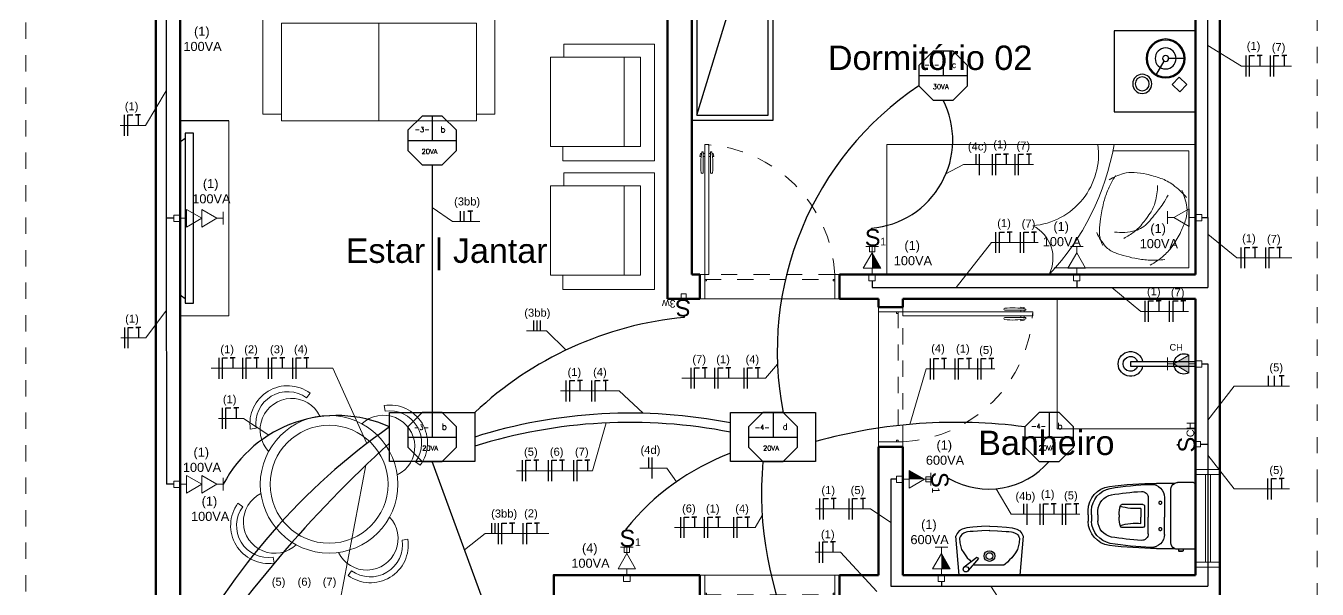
# Model space of a CAD drawing. Header units: inches. Extents: x 179598 to 179981, y 9195975 to 9196075.
# Drawn here: x 179646.83 to 179654.78, y 9196034.33 to 9196037.8 of the extents above; entities that cross this region are included whole.
import ezdxf

# ---------------------------------------------------------------- set-up
doc = ezdxf.new("R2010")
doc.units = ezdxf.units.IN
doc.header["$LTSCALE"] = 0.05
doc.header["$MEASUREMENT"] = 0
for name, pattern in [('CONTINU', [0]), ('DASH2', [0.75, 0.5, -0.25]), ('DASHED2', [0.375, 0.25, -0.125]), ('HIDDEN', [0.375, 0.25, -0.125]), ('HIDDEN2', [0.1875, 0.125, -0.0625])]:
    doc.linetypes.add(name, pattern=pattern)
for name, color, linetype, lineweight in [('Comunicação', 170, 'Continuous', 30), ('Eletrodutos', 220, 'Continuous', 25), ('ESQUADRIA', 7, 'Continuous', 5), ('FNT', 30, 'Continuous', 25), ('HACHURA', 7, 'Continuous', 0), ('HASTES', 250, 'Continuous', 25), ('NOTAS', 180, 'Continuous', 25), ('PAREDE', 7, 'Continuous', 50), ('PISO', 7, 'Continuous', 5), ('PROJEÇÃO', 7, 'DASHED2', 0)]:
    doc.layers.add(name, color=color, linetype=linetype, lineweight=lineweight)
for name, color, linetype in [('Electric', 10, 'Continuous'), ('ILUMINAÇÃO', 3, 'Continuous'), ('LAYOUT', 7, 'CONTINU'), ('LAYOUT_A. MOLHADAS', 7, 'Continuous'), ('PTO', 1, 'Continuous'), ('TEP', 40, 'DASH2'), ('TEXTO', 250, 'Continuous')]:
    doc.layers.add(name, color=color, linetype=linetype)
doc.styles.add('Cota', font='arial.ttf')
doc.styles.add('R_60_1-100', font='swissl.ttf', dxfattribs={"height": 0.15})
doc.styles.get("Standard").update_dxf_attribs({"font": ''})
doc.styles.get('Standard').set_extended_font_data('txt.shx')

# ---------------------------------------------------------------- blocks, each defined once
blk = doc.blocks.new('PORTA80_PB')
at = {"layer": 'ESQUADRIA'}
for p, q in [((0.0036, 0.8955), (0.0002, 0.8755)), ((0.0075, 0.8755), (0.0002, 0.8755)), ((0.0105, 0.8955), (0.0036, 0.8955)), ((0.02, 0.9055), (0.0125, 0.9055)), ((0.02, 0.9055), (0.02, 0.7763)), ((0.03, 0.8955), (0.02, 0.8955)), ((0.03, 0.8755), (0.02, 0.8755)), ((0.055, 0.8955), (0.065, 0.8955)), ((0.055, 0.8755), (0.065, 0.8755)), ((0.065, 0.9055), (0.065, 0.7763)), ((0.065, 0.9055), (0.0725, 0.9055)), ((0.0745, 0.8955), (0.0814, 0.8955)), ((0.0775, 0.8755), (0.0848, 0.8755)), ((0.0814, 0.8955), (0.0848, 0.8755)), ((0.83, 0), (0.03, 0))]:
    blk.add_line(p, q, dxfattribs=at)
for points in [[(0.03, 0.15), (0.055, 0.15), (0.055, 0.95), (0.03, 0.95)], [(0, 0), (0.03, 0), (0.03, 0.15), (0, 0.15)], [(0.04, 0.11), (0.03, 0.11), (0.03, 0.12), (0.04, 0.12)], [(0.82, 0.12), (0.83, 0.12), (0.83, 0.11), (0.82, 0.11)], [(0.83, 0), (0.86, 0), (0.86, 0.15), (0.83, 0.15)]]:
    blk.add_lwpolyline(points, close=True, dxfattribs=at)
at = {"layer": 'ESQUADRIA', "linetype": 'HIDDEN2'}
blk.add_lwpolyline([(0.03, 0.12), (0.83, 0.12), (0.83, 0.15), (0.03, 0.15)], close=True, dxfattribs=at)
at = {"layer": 'ESQUADRIA'}
for centre, radius, start, end in [((0.4334, 0.8257), 0.4284, 169.26017, 186.65508), ((-0.3484, 0.8257), 0.4284, 353.34492, 10.73983), ((0.0139, 0.7771), 0.00614, 187.18725, 352.0859), ((0.0711, 0.7771), 0.00614, 187.9141, 352.81275)]:
    blk.add_arc(centre, radius, start, end, dxfattribs=at)
at = {"layer": 'ESQUADRIA', "linetype": 'HIDDEN', "ltscale": 0.4}
blk.add_arc((-0.0154, 0.1046), 0.8466, 3.07158, 86.92842, dxfattribs=at)
blk = doc.blocks.new('A$C73877B83')
at = {"layer": 'LAYOUT'}
for p, q in [((0.2747, 0.243), (0.1867, 0.1922)), ((0.1708, 0.063), (0.1708, 0.1646))]:
    blk.add_line(p, q, dxfattribs=at)
for points in [[(0.5, 0), (0, 0), (0, 0.5), (0.5, 0.5)], [(0.2859, 0.1004), (0.3301, 0.0532), (0.3754, 0.0957), (0.3312, 0.1428)]]:
    blk.add_lwpolyline(points, close=True, dxfattribs=at)
for centre, radius in [((0.3271, 0.3269), 0.059), ((0.3271, 0.3269), 0.043), ((0.1708, 0.183), 0.12), ((0.1708, 0.183), 0.1136), ((0.1708, 0.183), 0.0646), ((0.1708, 0.183), 0.0184)]:
    blk.add_circle(centre, radius, dxfattribs=at)
blk = doc.blocks.new('A$C161E2D06')
at = {"layer": 'LAYOUT'}
blk.add_line((0.03, 1.47), (0.47, 0.03), dxfattribs=at)
for points in [[(0, 1.5), (0.5, 1.5), (0.5, 0), (0, 0)], [(0.03, 1.47), (0.47, 1.47), (0.47, 0.03), (0.03, 0.03)]]:
    blk.add_lwpolyline(points, close=True, dxfattribs=at)
blk = doc.blocks.new('JANELA 0.50')
at = {"layer": 'ESQUADRIA'}
for points in [[(0, 0), (0.03, 0), (0.03, 0.15), (0, 0.15)], [(0.57, 0), (0.03, 0), (0.03, 0.15), (0.57, 0.15)], [(0.03, 0.0576), (0.57, 0.0576), (0.57, 0.0876), (0.03, 0.0876)], [(0.57, 0), (0.6, 0), (0.6, 0.15), (0.57, 0.15)]]:
    blk.add_lwpolyline(points, close=True, dxfattribs=at)
blk = doc.blocks.new('01lavl91')
at = {"layer": 'LAYOUT_A. MOLHADAS', "linetype": 'Continuous'}
for p, q in [((-0.085, -0.0692), (0.0857, -0.0692)), ((0.1253, -0.036), (0.0639, -0.1075)), ((0.0753, -0.1139), (0.1503, -0.0575)), ((0.0639, -0.1075), (0.0753, -0.1139))]:
    blk.add_line(p, q, dxfattribs=at)
for points in [[(-0.1997, -0.2393), (-0.1797, -0.0093), (0.1803, -0.0093), (0.2003, -0.2393)], [(-0.1772, -0.2283), (-0.1758, -0.2005), (-0.1652, -0.1606), (-0.1526, -0.1406), (-0.1317, -0.1123), (-0.1188, -0.0991), (-0.106, -0.0859), (-0.0931, -0.074), (-0.085, -0.0692)], [(0.0938, -0.074), (0.0857, -0.0692)], [(0.1779, -0.2283), (0.1765, -0.2005), (0.1659, -0.1606), (0.1533, -0.1406), (0.1323, -0.1123), (0.1195, -0.0991), (0.1091, -0.0885)], [(0.0023, -0.2743), (-0.0461, -0.2719), (-0.0975, -0.2686), (-0.1144, -0.2671), (-0.1294, -0.2653), (-0.1385, -0.2633), (-0.151, -0.2586), (-0.1586, -0.2547), (-0.1629, -0.2516), (-0.1647, -0.2496), (-0.1703, -0.2424), (-0.1737, -0.2368), (-0.1772, -0.2283)], [(-0.0016, -0.2743), (0.0468, -0.2719), (0.0982, -0.2686), (0.1151, -0.2671), (0.1301, -0.2653), (0.1391, -0.2633), (0.1517, -0.2586), (0.1593, -0.2547), (0.1635, -0.2516), (0.1653, -0.2496), (0.1709, -0.2424), (0.1744, -0.2368), (0.1779, -0.2283)], [(0.0003, -0.2993), (-0.0477, -0.2981), (-0.0993, -0.2935), (-0.1345, -0.2899), (-0.1613, -0.2816), (-0.1795, -0.2708), (-0.1915, -0.256), (-0.1997, -0.2393)], [(0.0003, -0.2993), (0.0483, -0.2981), (0.0999, -0.2935), (0.1351, -0.2899), (0.1619, -0.2816), (0.1801, -0.2708), (0.1921, -0.256), (0.2003, -0.2393)]]:
    blk.add_lwpolyline(points, dxfattribs=at)
for centre, radius in [((0.1404, -0.0444), 0.0164), ((0.001, -0.1223), 0.0316), ((0.001, -0.1223), 0.02)]:
    blk.add_circle(centre, radius, dxfattribs=at)
blk = doc.blocks.new('chuve')
at = {"layer": 'LAYOUT_A. MOLHADAS', "ltscale": 0.05}
for p, q in [((-0.0004, 0.0262), (0.3992, 0.0262)), ((0.3992, 0), (0, 0)), ((0.3992, 0.0262), (0.3992, 0))]:
    blk.add_line(p, q, dxfattribs=at)
for radius, start, end in [(0.076, 189.93583, 170.06417), (0.0459, 196.60149, 163.39851)]:
    blk.add_arc((0.3992, 0.0131), radius, start, end, dxfattribs=at)
blk = doc.blocks.new('VASOSAN2')
at = {"layer": 'LAYOUT_A. MOLHADAS'}
for p, q in [((-0.2131, 0), (0.1729, 0)), ((-0.0126, 0), (0.0126, 0)), ((-0.2345, -0.1037), (-0.2345, -0.0754)), ((-0.2251, -0.0754), (-0.2345, -0.0754)), ((-0.2251, -0.012), (-0.2251, -0.0754)), ((-0.2251, -0.0754), (-0.2251, -0.1037)), ((0.1849, -0.012), (0.1849, -0.11)), ((-0.2395, -0.0804), (-0.2395, -0.0987)), ((-0.2251, -0.1037), (-0.2345, -0.1037)), ((-0.2251, -0.1037), (-0.2251, -0.11)), ((-0.2201, -0.2392), (-0.2201, -0.1294)), ((-0.1851, -0.15), (0.1449, -0.15)), ((0.1799, -0.1294), (0.1799, -0.2392)), ((-0.1336, -0.19), (-0.0276, -0.19)), ((-0.0126, -0.19), (-0.0276, -0.19)), ((0.0935, -0.19), (-0.0126, -0.19)), ((-0.1307, -0.29), (-0.0276, -0.29)), ((0.0435, -0.3132), (-0.0836, -0.3132)), ((-0.0126, -0.29), (-0.0276, -0.29)), ((0.0906, -0.29), (-0.0126, -0.29)), ((-0.0909, -0.3228), (-0.0909, -0.4517)), ((-0.0666, -0.3348), (-0.0276, -0.3348)), ((-0.0126, -0.3348), (-0.0276, -0.3348)), ((0.0265, -0.3348), (-0.0126, -0.3348)), ((0.0508, -0.3228), (0.0508, -0.4517)), ((-0.0126, -0.4687), (-0.0276, -0.4687)), ((-0.0276, -0.6), (-0.0527, -0.6)), ((-0.0126, -0.6), (-0.0276, -0.6)), ((-0.0126, -0.6), (0.0126, -0.6)), ((-0.0276, -0.64), (-0.0527, -0.64)), ((-0.0276, -0.66), (-0.0527, -0.66)), ((-0.0126, -0.64), (-0.0276, -0.64)), ((-0.0126, -0.66), (-0.0276, -0.66)), ((-0.0126, -0.64), (0.0126, -0.64)), ((-0.0126, -0.66), (0.0126, -0.66))]:
    blk.add_line(p, q, dxfattribs=at)
for centre, radius, start, end in [((-0.2345, -0.0804), 0.005, 90, 180), ((-0.2131, -0.012), 0.012, 90, 180), ((0.1729, -0.012), 0.012, 0, 90), ((-0.2345, -0.0987), 0.005, 180, 270), ((-0.1851, -0.11), 0.04, 180, 208.95502), ((-0.1851, -0.11), 0.04, 208.95502, 270), ((0.1449, -0.11), 0.04, 270, 331.04498), ((0.1449, -0.11), 0.04, 331.04498, 0), ((-0.1336, -0.27), 0.08, 90, 181.85575), ((-0.1054, -0.2156), 0.00607, 151.52249, 180), ((-0.1054, -0.2156), 0.00607, 180, 208.47751), ((-0.1034, -0.2168), 0.00838, 127.36539, 151.52249), ((-0.1034, -0.2145), 0.00838, 208.47751, 232.63461), ((-0.102, -0.2185), 0.0106, 107.55185, 127.36539), ((-0.102, -0.2128), 0.0106, 232.63461, 252.44815), ((-0.1012, -0.2212), 0.0134, 90, 107.55185), ((-0.1012, -0.2101), 0.0134, 252.44815, 270), ((-0.1012, -0.2212), 0.0134, 72.44815, 90), ((-0.1012, -0.2101), 0.0134, 270, 287.55185), ((-0.1003, -0.2185), 0.0106, 52.63461, 72.44815), ((-0.1003, -0.2128), 0.0106, 287.55185, 307.36539), ((-0.099, -0.2168), 0.00838, 28.47751, 52.63461), ((-0.099, -0.2145), 0.00838, 307.36539, 331.52249), ((-0.0969, -0.2156), 0.00607, 360, 28.47751), ((-0.0969, -0.2156), 0.00607, 331.52249, 0), ((0.0568, -0.2156), 0.00607, 151.52249, 180), ((0.0568, -0.2156), 0.00607, 180, 208.47751), ((0.0589, -0.2168), 0.00838, 127.36539, 151.52249), ((0.0589, -0.2145), 0.00838, 208.47751, 232.63461), ((0.0602, -0.2185), 0.0106, 107.55185, 127.36539), ((0.0602, -0.2128), 0.0106, 232.63461, 252.44815), ((0.061, -0.2212), 0.0134, 90, 107.55185), ((0.061, -0.2101), 0.0134, 252.44815, 270), ((0.061, -0.2212), 0.0134, 72.44815, 90), ((0.061, -0.2101), 0.0134, 270, 287.55185), ((0.0619, -0.2185), 0.0106, 52.63461, 72.44815), ((0.0619, -0.2128), 0.0106, 287.55185, 307.36539), ((0.0632, -0.2168), 0.00838, 28.47751, 52.63461), ((0.0632, -0.2145), 0.00838, 307.36539, 331.52249), ((0.0653, -0.2156), 0.00607, 360, 28.47751), ((0.0653, -0.2156), 0.00607, 331.52249, 0), ((0.0935, -0.27), 0.08, 358.14425, 90), ((2.0486, -0.2392), 2.2687, 180, 187.34371), ((1.8016, -0.2073), 2.0162, 181.85575, 189.04981), ((-0.1307, -0.33), 0.04, 90, 183.63335), ((-0.0809, -0.3228), 0.01, 105.83121, 180), ((0.0408, -0.3228), 0.01, 0, 74.16879), ((0.0906, -0.33), 0.04, 356.36665, 90), ((-1.8417, -0.2073), 2.0162, 350.95019, 358.14425), ((-2.0888, -0.2392), 2.2687, 352.65629, 0), ((1.8016, -0.2073), 1.9762, 183.63335, 189.04981), ((-0.3767, -0.3699), 0.3121, 342.68456, 6.46273), ((0.3366, -0.3699), 0.3121, 173.53727, 197.31544), ((-1.8417, -0.2073), 1.9762, 350.95019, 356.36665), ((-0.0809, -0.4517), 0.01, 180, 251.47795), ((-0.0363, -0.3187), 0.1503, 251.47795, 273.33807), ((-0.0038, -0.3187), 0.1503, 266.66193, 288.52205), ((0.0408, -0.4517), 0.01, 288.52205, 0), ((-0.0527, -0.51), 0.15, 187.34371, 270), ((-0.0467, -0.4941), 0.146, 191.98726, 267.65022), ((-0.0467, -0.4941), 0.106, 191.98726, 267.65022), ((0.0066, -0.4941), 0.106, 272.34978, 348.01274), ((0.0066, -0.4941), 0.146, 272.34978, 348.01274), ((0.0126, -0.51), 0.15, 270, 352.65629)]:
    blk.add_arc(centre, radius, start, end, dxfattribs=at)
blk = doc.blocks.new('A$C786F5E89')
at = {"layer": 'LAYOUT', "lineweight": 20}
for p, q in [((0.04, 1.86), (0.04, 1.0317)), ((0.76, 1.86), (0.04, 1.86)), ((0.76, 1.3934), (0.76, 1.86))]:
    blk.add_line(p, q, dxfattribs=at)
blk.add_lwpolyline([(0.8, 1.9), (0, 1.9), (0, 0), (0.8, 0)], close=True, dxfattribs=at)
for points in [[(0.0564, 1.6211, -0.050543), (0.1181, 1.7076, -0.064376), (0.1807, 1.7628, -0.03352), (0.2637, 1.8109, -0.039598), (0.3391, 1.8411, -0.109626), (0.414, 1.8473, -0.0754), (0.5181, 1.8166)], [(0.4735, 1.8457, -0.057152), (0.5509, 1.7633, -0.075208), (0.5915, 1.6873, -0.030275), (0.6169, 1.5986, -0.036967), (0.6278, 1.5239, -0.089016), (0.6206, 1.4571, -0.061822), (0.5824, 1.3687)], [(0.0918, 1.712, 0.034352), (0.0891, 1.6099, 0.04249), (0.0995, 1.5278, 0.015911), (0.1173, 1.4565, 0.020937), (0.1347, 1.4035, 0.121269), (0.1729, 1.3477, 0.080025), (0.2586, 1.2929)], [(0.2613, 1.4015, -0.103492), (0.2701, 1.5298, -0.14369), (0.3198, 1.6091, -0.007817), (0.3642, 1.6473, -0.010698), (0.3977, 1.674, -0.020146), (0.4368, 1.7014, -0.015912), (0.4887, 1.7324)], [(0.2223, 1.4599, -0.040593), (0.2626, 1.5236, -0.055645), (0.3003, 1.5637, -0.015363), (0.3347, 1.5911, -0.01263), (0.3782, 1.6221, -0.082628), (0.4468, 1.6534, -0.061291), (0.5471, 1.6675)], [(0.6089, 1.4081, -0.033461), (0.514, 1.3593, -0.04596), (0.44, 1.3351, -0.01901), (0.3418, 1.3166, -0.025886), (0.2687, 1.3095, -0.088683), (0.2128, 1.3169, -0.020726), (0.178, 1.3297)]]:
    blk.add_lwpolyline(points, format="xyb", dxfattribs=at)
for centre, radius, start, end in [((1.0634, -0.1268), 1.5493, 99.78806, 133.34204), ((0.7407, 0.8616), 0.4424, 82.30103, 175.01858), ((0.1, 0.8), 0.2236, 26.56505, 116.56505)]:
    blk.add_arc(centre, radius, start, end, dxfattribs=at)
blk = doc.blocks.new('A$C71760755')
at = {"layer": 'LAYOUT', "lineweight": 20}
for p, q in [((0, 0.05), (0, 0.88)), ((0, 0.88), (1.76, 0.88)), ((1.76, 0.88), (1.76, 0.05)), ((0.14, 0), (0.14, 0.74)), ((0.14, 0.74), (1.62, 0.74)), ((0.88, 0.74), (0.88, 0)), ((1.62, 0.74), (1.62, 0)), ((0.14, 0.05), (0, 0.05)), ((1.62, 0.05), (1.76, 0.05)), ((0.14, 0), (1.62, 0))]:
    blk.add_line(p, q, dxfattribs=at)
blk = doc.blocks.new('A$C7D722421')
at = {"layer": 'LAYOUT', "lineweight": 20}
for points in [[(0.8981, 1.2136), (0.8649, 1.199, 0.666667), (0.5019, 1.192), (0.4682, 1.2053, -0.666667)], [(0.1378, 0.8649), (0.1232, 0.8981, 0.666667), (0.1315, 0.4682), (0.1448, 0.5019, -0.666667)], [(1.199, 0.4719), (1.2136, 0.4387, 0.666667), (1.2053, 0.8686), (1.192, 0.8349, -0.666667)], [(0.4719, 0.1378), (0.4387, 0.1232, 0.666667), (0.8686, 0.1315), (0.8349, 0.1448, -0.666667)]]:
    blk.add_lwpolyline(points, format="xyb", close=True, dxfattribs=at)
for radius in [0.4235, 0.363]:
    blk.add_circle((0.6684, 0.6684), radius, dxfattribs=at)
for centre, start, end in [((0.6857, 1.0745), 349.02539, 186.09004), ((0.2623, 0.6857), 79.02539, 276.09004), ((1.0745, 0.6511), 259.02539, 96.09004), ((0.6511, 0.2623), 169.02539, 6.09004)]:
    blk.add_arc(centre, 0.1936, start, end, dxfattribs=at)
blk = doc.blocks.new('A$C62A36329')
at = {"layer": 'LAYOUT', "lineweight": 20}
for p, q in [((0, 0.8024), (0, 0.1024)), ((0.8991, 0.8024), (0, 0.8024)), ((0.8991, 0.0963), (0.8991, 0.8024)), ((0.0999, 0.1024), (0.0999, 0.6954)), ((0.0999, 0.6954), (0.7888, 0.6954)), ((0.7888, 0.6954), (0.7888, 0.0963)), ((0.0999, 0.5685), (0.7888, 0.5685)), ((0, 0.1024), (0.0999, 0.1024)), ((0.0999, 0), (0.0999, 0.1024)), ((0.7888, 0), (0.0999, 0)), ((0.7888, 0.0963), (0.7888, 0)), ((0.7888, 0.0963), (0.8991, 0.0963))]:
    blk.add_line(p, q, dxfattribs=at)
blk = doc.blocks.new('A$C706E4DCE')
at = {"layer": 'LAYOUT'}
for p, q in [((0.0674, 0.0815), (0.9786, 0.0815)), ((0, 0), (0, 0.0498)), ((0, 0.0498), (1.046, 0.0498)), ((1.046, 0), (0, 0)), ((0.0462, 0.0728), (0.03, 0.0498)), ((0.9998, 0.0728), (1.016, 0.0498)), ((1.046, 0.0498), (1.046, 0))]:
    blk.add_line(p, q, dxfattribs=at)
for centre, start, end in [((0.0674, 0.0515), 90, 135), ((0.9786, 0.0515), 45, 90)]:
    blk.add_arc(centre, 0.03, start, end, dxfattribs=at)
blk = doc.blocks.new('TTA30')
at = {"lineweight": 5}
for p, q in [((-0.1, 0.68), (0.1, 0.68)), ((0, 0.68), (0, 0.58)), ((-0.139, 0.34), (0, 0.58)), ((0.139, 0.34), (0, 0.58)), ((-0.139, 0.1), (0, 0.34)), ((-0.139, 0.34), (0.139, 0.34)), ((0.139, 0.1), (0, 0.34)), ((-0.139, 0.1), (0.139, 0.1)), ((-0.05, 0), (-0.05, -0.1)), ((-0.05, 0), (0.05, 0)), ((0, 0.1), (0, 0)), ((0.05, 0), (0.05, -0.1)), ((-0.05, -0.1), (0.05, -0.1))]:
    blk.add_line(p, q, dxfattribs=at)
blk = doc.blocks.new('ta30')
at = {"lineweight": 5}
for p, q in [((-0.1, 0.44), (0.1, 0.44)), ((0, 0.44), (0, 0.34)), ((-0.139, 0.1), (0, 0.34)), ((0.139, 0.1), (0, 0.34)), ((-0.139, 0.1), (0.139, 0.1)), ((-0.05, 0), (-0.05, -0.1)), ((-0.05, 0), (0.05, 0)), ((0, 0.1), (0, 0)), ((0.05, 0), (0.05, -0.1)), ((-0.05, -0.1), (0.05, -0.1))]:
    blk.add_line(p, q, dxfattribs=at)
blk = doc.blocks.new('TA100')
at = {"lineweight": 5}
for p, q in [((-0.1, 0.44), (0.1, 0.44)), ((0, 0.44), (0, 0.34)), ((-0.139, 0.1), (0, 0.34)), ((0.139, 0.1), (0, 0.34)), ((-0.139, 0.1), (0, 0.1)), ((-0.05, 0), (0.05, 0)), ((-0.05, 0), (-0.05, -0.1)), ((0, 0.1), (0, 0)), ((0, 0.1), (0.139, 0.1)), ((0.05, 0), (0.05, -0.1)), ((-0.05, -0.1), (0.05, -0.1))]:
    blk.add_line(p, q, dxfattribs=at)
blk.add_solid([(0, 0.1), (0, 0.34), (-0.139, 0.1)], dxfattribs=at)
blk = doc.blocks.new('Iluminação1')
at = {"layer": 'ILUMINAÇÃO'}
for p, q in [((0, 0.15), (0, 0)), ((-0.15, 0), (0.15, 0))]:
    blk.add_line(p, q, dxfattribs=at)
blk.add_lwpolyline([(-0.0621, 0.15), (-0.15, 0.0621), (-0.15, -0.0621), (-0.0621, -0.15), (0.0621, -0.15), (0.15, -0.0621), (0.15, 0.0621), (0.0621, 0.15)], close=True, dxfattribs=at)
blk = doc.blocks.new('Iluminação2')
at = {"layer": 'ILUMINAÇÃO'}
for p, q in [((0, 0.15), (0, 0)), ((-0.15, 0), (0.15, 0))]:
    blk.add_line(p, q, dxfattribs=at)
for points in [[(-0.2621, 0.15), (0.2621, 0.15), (0.2621, -0.15), (-0.2621, -0.15)], [(-0.0621, 0.15), (-0.15, 0.0621), (-0.15, -0.0621), (-0.0621, -0.15), (0.0621, -0.15), (0.15, -0.0621), (0.15, 0.0621), (0.0621, 0.15)]]:
    blk.add_lwpolyline(points, close=True, dxfattribs=at)
blk = doc.blocks.new('CHUVEIRO')
at = {"layer": 'Electric', "linetype": 'CONTINU', "lineweight": 20}
blk.add_lwpolyline([(179680.6051, 9196022.6952), (179680.6051, 9196022.7343), (179680.566, 9196022.7343), (179680.566, 9196022.6952), (179680.6051, 9196022.6952), (179680.566, 9196022.6952), (179680.566, 9196022.7148), (179680.527, 9196022.7148), (179680.527, 9196022.7689), (179680.4332, 9196022.7148), (179680.527, 9196022.6606), (179680.527, 9196022.7148), (179680.527, 9196022.7689), (179680.4332, 9196022.7148), (179680.3941, 9196022.7148), (179680.3941, 9196022.7538), (179680.3941, 9196022.6757)], dxfattribs=at)
at = {"layer": 'PTO', "linetype": 'CONTINU', "lineweight": 30}
blk.add_arc((179680.4957, 9196022.7148), 0.0625, 60, 300, dxfattribs=at)
at = {"layer": 'Electric', "linetype": 'CONTINU', "lineweight": 20, "style": 'Cota'}
blk.add_text('CH', height=0.0407, dxfattribs=at).set_placement((179680.4071, 9196022.5921))
blk = doc.blocks.new('Interruptor1W')
at = {"layer": 'ILUMINAÇÃO', "linetype": 'CONTINU', "lineweight": 20}
blk.add_lwpolyline([(179675.1845, 9196027.4212), (179675.2236, 9196027.4212), (179675.2236, 9196027.4602), (179675.1845, 9196027.4602)], close=True, dxfattribs=at)
at = {"layer": 'ILUMINAÇÃO', "linetype": 'CONTINU', "lineweight": 20, "attachment_point": 1, "style": 'Cota'}
for s, width, insert, char_height in [('S', 0.319218, (179675.1488, 9196027.592), 0.1276), ('1', 0.07511, (179675.265, 9196027.5265), 0.0573)]:
    blk.add_mtext_dynamic_manual_height_columns(s, width=width, gutter_width=0.75, heights=[0], dxfattribs=dict(at, insert=insert, char_height=char_height))
blk = doc.blocks.new('Interruptor1')
at = {"layer": 'ILUMINAÇÃO', "linetype": 'CONTINU', "lineweight": 35}
blk.add_line((179678.1328, 9196024.8734), (179678.1328, 9196024.8825), dxfattribs=at)
at = {"layer": 'ILUMINAÇÃO', "linetype": 'CONTINU', "lineweight": 20}
blk.add_blockref('Interruptor1W', (2.9333, -2.7169), dxfattribs=at)
blk = doc.blocks.new('InterruptorCH')
at = {"layer": 'ILUMINAÇÃO', "linetype": 'CONTINU', "lineweight": 20}
for p, q in [((179675.6324, 9196033.1001), (179675.6324, 9196033.0682)), ((179675.6643, 9196033.1001), (179675.6324, 9196033.1001)), ((179675.6643, 9196033.0682), (179675.6643, 9196033.1001)), ((179675.6324, 9196033.0682), (179675.6643, 9196033.0682))]:
    blk.add_line(p, q, dxfattribs=at)
at = {"layer": 'ILUMINAÇÃO', "linetype": 'CONTINU', "lineweight": 35}
blk.add_line((179675.7705, 9196033.0878), (179675.778, 9196033.0878), dxfattribs=at)
at = {"layer": 'ILUMINAÇÃO', "linetype": 'CONTINU', "lineweight": 40, "style": 'Cota'}
for s, height, p in [('S', 0.1043, (179675.6659, 9196033.1359)), ('CH', 0.04682, (179675.6715, 9196033.0415))]:
    blk.add_text(s, height=height, rotation=270, dxfattribs=at).set_placement(p)
blk = doc.blocks.new('Interruptor3w')
at = {"layer": 'ILUMINAÇÃO', "linetype": 'CONTINU', "lineweight": 35}
blk.add_line((179682.1953, 9196035.1734), (179682.2027, 9196035.1734), dxfattribs=at)
at = {"layer": 'ILUMINAÇÃO', "linetype": 'CONTINU', "lineweight": 20}
blk.add_lwpolyline([(179682.0571, 9196035.1856), (179682.0571, 9196035.1537), (179682.089, 9196035.1537), (179682.089, 9196035.1856)], close=True, dxfattribs=at)
at = {"layer": 'ILUMINAÇÃO', "linetype": 'CONTINU', "lineweight": 20, "attachment_point": 1, "rotation": 270, "style": 'Cota'}
for s, width, insert, char_height in [('S', 0.319218, (179682.1967, 9196035.2149), 0.1043), ('3w', 0.07511, (179682.1432, 9196035.1199), 0.04682)]:
    blk.add_mtext_dynamic_manual_height_columns(s, width=width, gutter_width=0.75, heights=[0], dxfattribs=dict(at, insert=insert, char_height=char_height))

msp = doc.modelspace()

# ---------------------------------------------------------------- hatches: boundary and pattern name
at = {"layer": 'HACHURA'}
h = msp.add_hatch(color=1, dxfattribs=at)
h.dxf.hatch_style = 1
h.paths.add_polyline_path([(179653.9889, 9196035.6649), (179653.8951, 9196035.719), (179653.9889, 9196035.7731)])

# ---------------------------------------------------------------- linework, layer by layer
at = {"layer": 'Eletrodutos', "linetype": 'CONTINU', "lineweight": 30}
for p, q in [((179654.1055, 9196036.619), (179654.1055, 9196038.794)), ((179647.6927, 9196037.869), (179647.6927, 9196036.6149)), ((179649.3295, 9196036.944), (179649.3295, 9196035.419)), ((179647.739, 9196036.6149), (179647.6927, 9196036.6149)), ((179647.6927, 9196036.6149), (179647.6948, 9196034.9783)), ((179654.0671, 9196036.619), (179654.1055, 9196036.619)), ((179654.1055, 9196036.619), (179654.1055, 9196036.1885)), ((179652.0381, 9196036.2299), (179652.0381, 9196036.1885)), ((179652.0381, 9196036.1885), (179654.1055, 9196036.1885)), ((179653.2979, 9196036.2299), (179653.2979, 9196036.1885)), ((179654.067, 9196035.719), (179654.1055, 9196035.719)), ((179654.1055, 9196035.719), (179654.1055, 9196034.3647)), ((179654.06, 9196035.2255), (179654.1055, 9196035.2255)), ((179649.8781, 9196033.6252), (179649.3295, 9196035.119)), ((179652.189, 9196035.009), (179652.1531, 9196035.009)), ((179652.1531, 9196035.009), (179652.1531, 9196034.3522)), ((179647.739, 9196034.9783), (179647.6948, 9196034.9783)), ((179652.1534, 9196034.3522), (179654.1055, 9196034.3522)), ((179652.4648, 9196034.3799), (179652.4648, 9196034.3522)), ((179654.1055, 9196034.3647), (179654.1055, 9196034.3522))]:
    msp.add_line(p, q, dxfattribs=at)
for centre, radius, start, end in [((179653.4219, 9196035.7955), 1.9681, 123.83577, 191.0302), ((179651.9902, 9196037.097), 0.5443, 274.65257, 26.79435), ((179651.0923, 9196033.8294), 2.1861, 95.52638, 133.34912), ((179650.548, 9196032.2266), 3.1892, 78.82901, 107.44974), ((179651.3728, 9196032.0348), 4.0225, 124.9671, 152.71495), ((179650.548, 9196032.1697), 3.1892, 78.82901, 107.44974), ((179652.5539, 9196032.1615), 3.1979, 82.37759, 105.66956), ((179654.1239, 9196029.655), 7.5274, 132.20165, 147.18324), ((179651.6956, 9196033.7618), 1.5035, 110.62751, 141.16833), ((179653.5456, 9196034.9236), 2.1884, 174.87671, 236.44588), ((179652.7563, 9196035.439), 0.4905, 240.35188, 319.27842)]:
    msp.add_arc(centre, radius, start, end, dxfattribs=at)
at = {"layer": 'Eletrodutos', "linetype": 'CONTINU', "lineweight": 30, "ltscale": 0.05}
msp.add_arc((179648.7426, 9196034.612), 0.7891, 65.69634, 152.34132, dxfattribs=at)
at = {"layer": 'FNT', "linetype": 'CONTINU', "lineweight": 30}
for p, q in [((179654.3384, 9196037.6155), (179654.3384, 9196037.4869)), ((179654.4889, 9196037.6155), (179654.4889, 9196037.4869)), ((179647.433, 9196037.2509), (179647.433, 9196037.1224)), ((179652.6771, 9196037.0095), (179652.6771, 9196036.9453)), ((179652.7771, 9196037.0095), (179652.7771, 9196036.881)), ((179652.9171, 9196037.0095), (179652.9171, 9196036.881)), ((179649.5026, 9196036.6588), (179649.5026, 9196036.5945)), ((179652.7985, 9196036.5298), (179652.7985, 9196036.4013)), ((179652.9491, 9196036.5298), (179652.9491, 9196036.4013)), ((179654.309, 9196036.4356), (179654.309, 9196036.307)), ((179654.4595, 9196036.4356), (179654.4595, 9196036.307)), ((179653.717, 9196036.1065), (179653.717, 9196035.978)), ((179653.8675, 9196036.1065), (179653.8675, 9196035.978)), ((179647.4354, 9196035.9435), (179647.4354, 9196035.8149)), ((179649.9534, 9196035.9865), (179649.9534, 9196035.9222)), ((179649.9739, 9196035.9865), (179649.9739, 9196035.9222)), ((179648.0158, 9196035.7566), (179648.0158, 9196035.628)), ((179648.1614, 9196035.7566), (179648.1614, 9196035.628)), ((179648.3203, 9196035.7566), (179648.3203, 9196035.628)), ((179648.4693, 9196035.7566), (179648.4693, 9196035.628)), ((179652.395, 9196035.7525), (179652.395, 9196035.6239)), ((179652.5476, 9196035.7525), (179652.5476, 9196035.6239)), ((179652.6864, 9196035.7525), (179652.6864, 9196035.6239)), ((179650.9219, 9196035.6955), (179650.9219, 9196035.5669)), ((179651.0675, 9196035.6955), (179651.0675, 9196035.5669)), ((179651.2479, 9196035.6955), (179651.2479, 9196035.5669)), ((179654.4767, 9196035.6455), (179654.4767, 9196035.5812)), ((179654.5128, 9196035.6455), (179654.5128, 9196035.5812)), ((179650.1535, 9196035.6165), (179650.1535, 9196035.4879)), ((179650.3107, 9196035.6165), (179650.3107, 9196035.4879)), ((179648.037, 9196035.4479), (179648.037, 9196035.3193)), ((179650.6616, 9196035.1422), (179650.6616, 9196035.0779)), ((179649.884, 9196035.1261), (179649.884, 9196034.9976)), ((179650.043, 9196035.1261), (179650.043, 9196034.9976)), ((179650.1993, 9196035.1261), (179650.1993, 9196034.9976)), ((179654.4728, 9196035.0137), (179654.4728, 9196034.8851)), ((179651.7147, 9196034.8905), (179651.7147, 9196034.7619)), ((179651.8951, 9196034.8905), (179651.8951, 9196034.7619)), ((179652.9698, 9196034.858), (179652.9698, 9196034.7937)), ((179653.0699, 9196034.858), (179653.0699, 9196034.7294)), ((179653.2086, 9196034.858), (179653.2086, 9196034.7294)), ((179650.8584, 9196034.7768), (179650.8584, 9196034.6482)), ((179651.004, 9196034.7768), (179651.004, 9196034.6482)), ((179651.1844, 9196034.7768), (179651.1844, 9196034.6482)), ((179649.6944, 9196034.7391), (179649.6944, 9196034.6748)), ((179649.7149, 9196034.7391), (179649.7149, 9196034.6748)), ((179649.736, 9196034.7391), (179649.736, 9196034.6105)), ((179649.8887, 9196034.7391), (179649.8887, 9196034.6105)), ((179651.7112, 9196034.6241), (179651.7112, 9196034.4956))]:
    msp.add_line(p, q, dxfattribs=at)
for points in [[(179654.3615, 9196037.4869), (179654.3615, 9196037.6155), (179654.3924, 9196037.6155)], [(179654.4399, 9196037.6155), (179654.409, 9196037.6155), (179654.4245, 9196037.6155), (179654.4245, 9196037.5512)], [(179654.512, 9196037.4869), (179654.512, 9196037.6155), (179654.5429, 9196037.6155)], [(179654.5905, 9196037.6155), (179654.5596, 9196037.6155), (179654.575, 9196037.6155), (179654.575, 9196037.5512)], [(179647.4561, 9196037.1224), (179647.4561, 9196037.2509), (179647.487, 9196037.2509)], [(179647.5345, 9196037.2509), (179647.5036, 9196037.2509), (179647.5191, 9196037.2509), (179647.5191, 9196037.1866)], [(179652.7001, 9196036.881), (179652.7001, 9196037.0095), (179652.7001, 9196037.0095)], [(179652.8002, 9196036.881), (179652.8002, 9196037.0095), (179652.8311, 9196037.0095)], [(179652.8787, 9196037.0095), (179652.8478, 9196037.0095), (179652.8632, 9196037.0095), (179652.8632, 9196036.9453)], [(179652.9402, 9196036.881), (179652.9402, 9196037.0095), (179652.9711, 9196037.0095)], [(179653.0187, 9196037.0095), (179652.9878, 9196037.0095), (179653.0032, 9196037.0095), (179653.0032, 9196036.9453)], [(179649.5257, 9196036.5945), (179649.5257, 9196036.6588), (179649.5257, 9196036.6588)], [(179649.58, 9196036.6588), (179649.5491, 9196036.6588), (179649.5646, 9196036.6588), (179649.5646, 9196036.5945)], [(179652.8216, 9196036.4013), (179652.8216, 9196036.5298), (179652.8525, 9196036.5298)], [(179652.9001, 9196036.5298), (179652.8692, 9196036.5298), (179652.8846, 9196036.5298), (179652.8846, 9196036.4655)], [(179652.9722, 9196036.4013), (179652.9722, 9196036.5298), (179653.0031, 9196036.5298)], [(179653.0506, 9196036.5298), (179653.0197, 9196036.5298), (179653.0352, 9196036.5298), (179653.0352, 9196036.4655)], [(179654.3321, 9196036.307), (179654.3321, 9196036.4356), (179654.363, 9196036.4356)], [(179654.4105, 9196036.4356), (179654.3796, 9196036.4356), (179654.3951, 9196036.4356), (179654.3951, 9196036.3713)], [(179654.4826, 9196036.307), (179654.4826, 9196036.4356), (179654.5135, 9196036.4356)], [(179654.5611, 9196036.4356), (179654.5302, 9196036.4356), (179654.5456, 9196036.4356), (179654.5456, 9196036.3713)], [(179653.74, 9196035.978), (179653.74, 9196036.1065), (179653.771, 9196036.1065)], [(179653.8185, 9196036.1065), (179653.7876, 9196036.1065), (179653.8031, 9196036.1065), (179653.8031, 9196036.0422)], [(179653.8906, 9196035.978), (179653.8906, 9196036.1065), (179653.9215, 9196036.1065)], [(179653.969, 9196036.1065), (179653.9381, 9196036.1065), (179653.9536, 9196036.1065), (179653.9536, 9196036.0422)], [(179647.4585, 9196035.8149), (179647.4585, 9196035.9435), (179647.4894, 9196035.9435)], [(179647.5369, 9196035.9435), (179647.506, 9196035.9435), (179647.5215, 9196035.9435), (179647.5215, 9196035.8792)], [(179649.9969, 9196035.9222), (179649.9969, 9196035.9865), (179649.9969, 9196035.9865)], [(179648.0389, 9196035.628), (179648.0389, 9196035.7566), (179648.0698, 9196035.7566)], [(179648.1173, 9196035.7566), (179648.0864, 9196035.7566), (179648.1019, 9196035.7566), (179648.1019, 9196035.6923)], [(179648.1845, 9196035.628), (179648.1845, 9196035.7566), (179648.2154, 9196035.7566)], [(179648.2629, 9196035.7566), (179648.232, 9196035.7566), (179648.2475, 9196035.7566), (179648.2475, 9196035.6923)], [(179648.3434, 9196035.628), (179648.3434, 9196035.7566), (179648.3743, 9196035.7566)], [(179648.4219, 9196035.7566), (179648.391, 9196035.7566), (179648.4064, 9196035.7566), (179648.4064, 9196035.6923)], [(179648.4924, 9196035.628), (179648.4924, 9196035.7566), (179648.5233, 9196035.7566)], [(179648.5708, 9196035.7566), (179648.5399, 9196035.7566), (179648.5554, 9196035.7566), (179648.5554, 9196035.6923)], [(179652.4181, 9196035.6239), (179652.4181, 9196035.7525), (179652.449, 9196035.7525)], [(179652.4965, 9196035.7525), (179652.4656, 9196035.7525), (179652.4811, 9196035.7525), (179652.4811, 9196035.6882)], [(179652.5707, 9196035.6239), (179652.5707, 9196035.7525), (179652.6016, 9196035.7525)], [(179652.6492, 9196035.7525), (179652.6183, 9196035.7525), (179652.6337, 9196035.7525), (179652.6337, 9196035.6882)], [(179652.7095, 9196035.6239), (179652.7095, 9196035.7525), (179652.7404, 9196035.7525)], [(179652.7879, 9196035.7525), (179652.757, 9196035.7525), (179652.7725, 9196035.7525), (179652.7725, 9196035.6882)], [(179650.945, 9196035.5669), (179650.945, 9196035.6955), (179650.9759, 9196035.6955)], [(179651.0235, 9196035.6955), (179650.9926, 9196035.6955), (179651.008, 9196035.6955), (179651.008, 9196035.6312)], [(179651.0906, 9196035.5669), (179651.0906, 9196035.6955), (179651.1215, 9196035.6955)], [(179651.1691, 9196035.6955), (179651.1382, 9196035.6955), (179651.1536, 9196035.6955), (179651.1536, 9196035.6312)], [(179651.271, 9196035.5669), (179651.271, 9196035.6955), (179651.3019, 9196035.6955)], [(179651.3494, 9196035.6955), (179651.3185, 9196035.6955), (179651.334, 9196035.6955), (179651.334, 9196035.6312)], [(179654.5744, 9196035.6455), (179654.5435, 9196035.6455), (179654.5589, 9196035.6455), (179654.5589, 9196035.5812)], [(179650.1766, 9196035.4879), (179650.1766, 9196035.6165), (179650.2075, 9196035.6165)], [(179650.2551, 9196035.6165), (179650.2242, 9196035.6165), (179650.2396, 9196035.6165), (179650.2396, 9196035.5522)], [(179650.3338, 9196035.4879), (179650.3338, 9196035.6165), (179650.3647, 9196035.6165)], [(179650.4123, 9196035.6165), (179650.3814, 9196035.6165), (179650.3968, 9196035.6165), (179650.3968, 9196035.5522)], [(179648.06, 9196035.3193), (179648.06, 9196035.4479), (179648.0909, 9196035.4479)], [(179648.1385, 9196035.4479), (179648.1076, 9196035.4479), (179648.123, 9196035.4479), (179648.123, 9196035.3836)], [(179650.6846, 9196035.0137), (179650.6846, 9196035.1422), (179650.6846, 9196035.1422)], [(179649.9071, 9196034.9976), (179649.9071, 9196035.1261), (179649.938, 9196035.1261)], [(179649.9856, 9196035.1261), (179649.9547, 9196035.1261), (179649.9701, 9196035.1261), (179649.9701, 9196035.0619)], [(179650.0661, 9196034.9976), (179650.0661, 9196035.1261), (179650.097, 9196035.1261)], [(179650.1445, 9196035.1261), (179650.1136, 9196035.1261), (179650.1291, 9196035.1261), (179650.1291, 9196035.0619)], [(179650.2223, 9196034.9976), (179650.2223, 9196035.1261), (179650.2532, 9196035.1261)], [(179650.3008, 9196035.1261), (179650.2699, 9196035.1261), (179650.2853, 9196035.1261), (179650.2853, 9196035.0619)], [(179654.4959, 9196034.8851), (179654.4959, 9196035.0137), (179654.5268, 9196035.0137)], [(179654.5744, 9196035.0137), (179654.5435, 9196035.0137), (179654.5589, 9196035.0137), (179654.5589, 9196034.9494)], [(179651.7378, 9196034.7619), (179651.7378, 9196034.8905), (179651.7687, 9196034.8905)], [(179651.8163, 9196034.8905), (179651.7854, 9196034.8905), (179651.8008, 9196034.8905), (179651.8008, 9196034.8262)], [(179651.9182, 9196034.7619), (179651.9182, 9196034.8905), (179651.9491, 9196034.8905)], [(179651.9966, 9196034.8905), (179651.9657, 9196034.8905), (179651.9812, 9196034.8905), (179651.9812, 9196034.8262)], [(179652.9929, 9196034.7294), (179652.9929, 9196034.858), (179652.9929, 9196034.858)], [(179653.093, 9196034.7294), (179653.093, 9196034.858), (179653.1239, 9196034.858)], [(179653.1714, 9196034.858), (179653.1405, 9196034.858), (179653.156, 9196034.858), (179653.156, 9196034.7937)], [(179653.2317, 9196034.7294), (179653.2317, 9196034.858), (179653.2626, 9196034.858)], [(179653.3102, 9196034.858), (179653.2793, 9196034.858), (179653.2947, 9196034.858), (179653.2947, 9196034.7937)], [(179650.8815, 9196034.6482), (179650.8815, 9196034.7768), (179650.9124, 9196034.7768)], [(179650.96, 9196034.7768), (179650.9291, 9196034.7768), (179650.9445, 9196034.7768), (179650.9445, 9196034.7125)], [(179651.0271, 9196034.6482), (179651.0271, 9196034.7768), (179651.058, 9196034.7768)], [(179651.1056, 9196034.7768), (179651.0747, 9196034.7768), (179651.0901, 9196034.7768), (179651.0901, 9196034.7125)], [(179651.2075, 9196034.6482), (179651.2075, 9196034.7768), (179651.2384, 9196034.7768)], [(179651.2859, 9196034.7768), (179651.255, 9196034.7768), (179651.2705, 9196034.7768), (179651.2705, 9196034.7125)], [(179649.7591, 9196034.6105), (179649.7591, 9196034.7391), (179649.79, 9196034.7391)], [(179649.8376, 9196034.7391), (179649.8067, 9196034.7391), (179649.8221, 9196034.7391), (179649.8221, 9196034.6748)], [(179649.9117, 9196034.6105), (179649.9117, 9196034.7391), (179649.9426, 9196034.7391)], [(179649.9902, 9196034.7391), (179649.9593, 9196034.7391), (179649.9747, 9196034.7391), (179649.9747, 9196034.6748)], [(179651.7343, 9196034.4956), (179651.7343, 9196034.6241), (179651.7652, 9196034.6241)], [(179651.8128, 9196034.6241), (179651.7819, 9196034.6241), (179651.7973, 9196034.6241), (179651.7973, 9196034.5599)]]:
    msp.add_lwpolyline(points, dxfattribs=at)
at = {"layer": 'HASTES', "linetype": 'CONTINU', "lineweight": 20}
for p, q in [((179652.6011, 9196036.9453), (179652.488, 9196036.886)), ((179649.4551, 9196036.5945), (179649.3295, 9196036.6812)), ((179650.0329, 9196035.9222), (179650.1543, 9196035.804)), ((179651.3817, 9196035.6312), (179651.4554, 9196035.7168)), ((179648.7175, 9196035.6923), (179648.9282, 9196035.2292)), ((179652.3716, 9196035.6882), (179652.2711, 9196035.3469)), ((179650.4804, 9196035.5522), (179650.6277, 9196035.4148)), ((179650.3165, 9196035.0619), (179650.4002, 9196035.3555)), ((179648.7635, 9196034.2623), (179648.9219, 9196035.0956)), ((179650.7745, 9196035.0779), (179650.8332, 9196034.9934)), ((179652.8018, 9196034.9506), (179652.8939, 9196034.7937)), ((179652.0289, 9196034.8262), (179652.1531, 9196034.7426)), ((179651.3182, 9196034.7125), (179651.3615, 9196034.7862)), ((179649.6567, 9196034.6748), (179649.529, 9196034.5758))]:
    msp.add_line(p, q, dxfattribs=at)
for points in [[(179654.1055, 9196037.6776), (179654.3129, 9196037.5512), (179654.6199, 9196037.5512)], [(179647.6927, 9196037.3994), (179647.5643, 9196037.1866), (179647.4096, 9196037.1866)], [(179653.0318, 9196036.9453), (179653.0318, 9196036.9453), (179652.6011, 9196036.9453)], [(179649.4551, 9196036.5945), (179649.4551, 9196036.5945), (179649.6223, 9196036.5945)], [(179654.1055, 9196036.5175), (179654.2835, 9196036.3713), (179654.6226, 9196036.3713)], [(179652.5556, 9196036.1885), (179652.773, 9196036.4655), (179653.0608, 9196036.4655)], [(179653.5134, 9196036.1885), (179653.6915, 9196036.0422), (179653.9869, 9196036.0422)], [(179647.6935, 9196036.0495), (179647.5667, 9196035.8792), (179647.412, 9196035.8792)], [(179649.9103, 9196035.9222), (179649.9103, 9196035.9222), (179650.0329, 9196035.9222)], [(179647.9686, 9196035.6923), (179647.9686, 9196035.6923), (179648.7175, 9196035.6923)], [(179650.8672, 9196035.6312), (179650.8672, 9196035.6312), (179651.3817, 9196035.6312)], [(179652.7938, 9196035.6882), (179652.7938, 9196035.6882), (179652.3716, 9196035.6882)], [(179650.1205, 9196035.5522), (179650.1205, 9196035.5522), (179650.4804, 9196035.5522)], [(179654.1055, 9196035.3737), (179654.267, 9196035.5812), (179654.6067, 9196035.5812)], [(179648.3239, 9196035.2808), (179648.1683, 9196035.3836), (179648.0135, 9196035.3836)], [(179654.1055, 9196035.1569), (179654.267, 9196034.9494), (179654.6067, 9196034.9494)], [(179649.8498, 9196035.0619), (179649.8498, 9196035.0619), (179650.3165, 9196035.0619)], [(179650.7745, 9196035.0779), (179650.7745, 9196035.0779), (179650.6073, 9196035.0779)], [(179651.6892, 9196034.8262), (179651.6892, 9196034.8262), (179652.0289, 9196034.8262)], [(179653.316, 9196034.7937), (179653.316, 9196034.7937), (179652.8939, 9196034.7937)], [(179649.6567, 9196034.6748), (179649.6567, 9196034.6748), (179650.0471, 9196034.6748)], [(179650.8206, 9196034.7125), (179650.8206, 9196034.7125), (179651.3182, 9196034.7125)], [(179652.0662, 9196034.3178), (179651.8426, 9196034.5599), (179651.6878, 9196034.5599)], [(179652.7691, 9196034.3522), (179653.0254, 9196033.956), (179653.231, 9196033.956)]]:
    msp.add_lwpolyline(points, dxfattribs=at)
at = {"layer": 'LAYOUT'}
msp.add_line((179648.0781, 9196037.2149), (179647.7781, 9196037.2149), dxfattribs=at)
at = {"layer": 'LAYOUT', "lineweight": 20}
for p in [(179648.0781, 9196037.2149), (179647.7781, 9196036.0149)]:
    msp.add_line(p, (179648.0781, 9196036.0149), dxfattribs=at)
at = {"layer": 'PAREDE'}
for p, q in [((179654.1781, 9196038.869), (179654.1781, 9196036.119)), ((179650.9281, 9196038.719), (179650.9281, 9196036.269)), ((179654.0281, 9196038.719), (179654.0281, 9196036.269)), ((179647.6281, 9196038.219), (179647.6281, 9196033.119)), ((179647.7781, 9196038.069), (179647.7781, 9196033.269)), ((179650.7781, 9196038.069), (179650.7781, 9196036.119)), ((179650.9781, 9196036.269), (179650.9281, 9196036.269)), ((179650.9781, 9196036.269), (179650.9781, 9196036.119)), ((179651.8381, 9196036.269), (179651.8381, 9196036.119)), ((179654.0281, 9196036.269), (179651.8381, 9196036.269)), ((179650.9781, 9196036.119), (179650.7781, 9196036.119)), ((179652.0781, 9196036.119), (179651.8381, 9196036.119)), ((179652.0781, 9196036.119), (179652.0781, 9196036.069)), ((179652.2281, 9196036.119), (179652.2281, 9196036.069)), ((179654.0281, 9196036.119), (179652.2281, 9196036.119)), ((179654.0281, 9196036.119), (179654.0281, 9196034.419)), ((179654.1781, 9196036.119), (179654.1781, 9196034.419)), ((179652.2281, 9196036.069), (179652.0781, 9196036.069)), ((179652.0781, 9196035.209), (179652.0781, 9196034.419)), ((179652.2281, 9196035.209), (179652.0781, 9196035.209)), ((179652.2281, 9196035.209), (179652.2281, 9196034.419)), ((179650.9781, 9196034.419), (179650.9781, 9196034.269)), ((179651.8381, 9196034.419), (179651.8381, 9196034.269)), ((179652.0781, 9196034.419), (179651.8381, 9196034.419)), ((179654.0281, 9196034.419), (179652.2281, 9196034.419)), ((179654.1781, 9196034.419), (179654.1781, 9196033.669))]:
    msp.add_line(p, q, dxfattribs=at)
msp.add_lwpolyline([(179650.7781, 9196034.269), (179650.0781, 9196034.269), (179650.0781, 9196034.419), (179650.9781, 9196034.419)], dxfattribs=at)
at = {"layer": 'PISO'}
for p, q in [((179653.1781, 9196036.119), (179653.1781, 9196035.319)), ((179653.1781, 9196035.319), (179654.0281, 9196035.319))]:
    msp.add_line(p, q, dxfattribs=at)
at = {"layer": 'PROJEÇÃO'}
msp.add_lwpolyline([(179646.8281, 9196027.319), (179646.8281, 9196022.019), (179654.7781, 9196022.019), (179654.7781, 9196025.919), (179654.7781, 9196025.919), (179654.7781, 9196026.469), (179654.7781, 9196026.469), (179654.7781, 9196030.419), (179654.7781, 9196030.419), (179654.7781, 9196031.069), (179654.7781, 9196031.069), (179654.7781, 9196034.969), (179654.7781, 9196034.969), (179654.7781, 9196035.569), (179654.7781, 9196035.569), (179654.7781, 9196039.469), (179649.9781, 9196039.469), (179649.9781, 9196038.819), (179646.8281, 9196038.819), (179646.8281, 9196033.269)], dxfattribs=at)

# ---------------------------------------------------------------- block references
at = {"layer": 'Comunicação', "linetype": 'CONTINU', "lineweight": 30, "rotation": 270}
msp.add_blockref('Interruptor3w', (-9016384.2916, 9375718.208), dxfattribs=at)
at = {"layer": 'Eletrodutos', "linetype": 'CONTINU', "lineweight": 30, "xscale": -1, "rotation": 180}
msp.add_blockref('CHUVEIRO', (-26.5381, 18392058.4338), dxfattribs=at)
at = {"layer": 'Eletrodutos'}
for p in [(179649.3295, 9196035.269), (179651.428, 9196035.269)]:
    msp.add_blockref('Iluminação2', p, dxfattribs=at)
at = {"layer": 'ESQUADRIA'}
msp.add_blockref('PORTA80_PB', (179650.9781, 9196036.119), dxfattribs=at)
at = {"layer": 'ESQUADRIA', "rotation": 270}
msp.add_blockref('PORTA80_PB', (179652.0781, 9196036.069), dxfattribs=at)
at = {"layer": 'ESQUADRIA', "xscale": -1}
for name, p, rotation in [('JANELA 0.50', (179654.1781, 9196035.069), 90), ('PORTA80_PB', (179650.9781, 9196034.419), 180)]:
    msp.add_blockref(name, p, dxfattribs=dict(at, rotation=rotation))
at = {"layer": 'ILUMINAÇÃO', "linetype": 'CONTINU', "lineweight": 40, "xscale": 0.817129049023036, "yscale": 0.817129049023036, "zscale": 0.817129049023036}
for p in [(32831.8126, 1681697.4875), (32830.3026, 1681695.6375)]:
    msp.add_blockref('Interruptor1', p, dxfattribs=at)
at = {"layer": 'ILUMINAÇÃO', "linetype": 'CONTINU', "lineweight": 40, "rotation": 180}
msp.add_blockref('InterruptorCH', (359329.6924, 18392068.3096), dxfattribs=at)
at = {"layer": 'ILUMINAÇÃO', "linetype": 'CONTINU', "lineweight": 40, "xscale": 0.817129049023036, "yscale": 0.817129049023036, "zscale": 0.817129049023036, "rotation": 270}
msp.add_blockref('Interruptor1', (-7334686.5534, 9342855.2345), dxfattribs=at)
at = {"layer": 'LAYOUT', "xscale": -1}
for name, p, rotation in [('A$C161E2D06', (179650.9281, 9196038.719), 180), ('A$C706E4DCE', (179647.8596, 9196037.1379), 90), ('A$C786F5E89', (179652.1281, 9196036.269), 270)]:
    msp.add_blockref(name, p, dxfattribs=dict(at, rotation=rotation))
at = {"layer": 'LAYOUT', "lineweight": 20, "xscale": -0.8108108108234876, "yscale": 0.8108108108234876, "zscale": 0.8108108108234876}
msp.add_blockref('A$C71760755', (179649.7151, 9196037.2151), dxfattribs=at)
at = {"layer": 'LAYOUT', "lineweight": 20, "xscale": -1}
for name, p, rotation in [('A$C73877B83', (179654.0281, 9196037.769), 90), ('A$C7D722421', (179647.7733, 9196035.1875), 212.2138897506412)]:
    msp.add_blockref(name, p, dxfattribs=dict(at, rotation=rotation))
at = {"layer": 'LAYOUT', "lineweight": 20, "xscale": 0.7984101729913521, "yscale": 0.7984101729913521, "zscale": 0.7984101729913521, "rotation": 270}
for p in [(179650.0579, 9196037.6862), (179650.0579, 9196036.8944)]:
    msp.add_blockref('A$C62A36329', p, dxfattribs=at)
at = {"layer": 'LAYOUT_A. MOLHADAS', "xscale": -1}
msp.add_blockref('chuve', (179654.0279, 9196035.7059), dxfattribs=at)
at = {"layer": 'LAYOUT_A. MOLHADAS', "xscale": -1, "rotation": 270}
msp.add_blockref('VASOSAN2', (179654.0281, 9196034.8037), dxfattribs=at)
at = {"layer": 'LAYOUT_A. MOLHADAS', "extrusion": (0, 0, -1), "xscale": -1.039591868969552, "yscale": 1.039591868969552, "zscale": -1.039591868969552, "rotation": 180}
msp.add_blockref('01lavl91', (-179652.7614, 9196034.4094), dxfattribs=at)
at = {"layer": 'PTO', "yscale": 0.3906251953034037, "zscale": 0.3906251953034037}
for name, p, xscale, rotation in [('TTA30', (179647.7781, 9196036.6149), 0.3906251953034037, 270), ('ta30', (179654.0281, 9196036.619), -0.3906251953034037, 90), ('TA100', (179652.2281, 9196035.009), 0.3906251953034037, 270), ('TTA30', (179647.7781, 9196034.9783), 0.3906251953034037, 270)]:
    msp.add_blockref(name, p, dxfattribs=dict(at, xscale=xscale, rotation=rotation))
at = {"layer": 'PTO'}
for name, p, xscale, yscale, zscale in [('TA100', (179652.0381, 9196036.269), -0.3906251953034037, 0.3906251953034037, 0.3906251953034037), ('ta30', (179653.2979, 9196036.269), -0.3906251953034036, 0.3906251953034036, 0.3906251953034036), ('ta30', (179650.5281, 9196034.419), 0.3906251953034036, 0.3906251953034036, 0.3906251953034036), ('TA100', (179652.4648, 9196034.419), -0.3906251953034037, 0.3906251953034037, 0.3906251953034037)]:
    msp.add_blockref(name, p, dxfattribs=dict(at, xscale=xscale, yscale=yscale, zscale=zscale))
at = {"layer": 'TEP'}
for p in [(179652.476, 9196037.4924), (179649.3295, 9196037.094), (179653.1281, 9196035.269)]:
    msp.add_blockref('Iluminação1', p, dxfattribs=at)

# ---------------------------------------------------------------- texts
at = {"color": 3, "char_height": 0.0378, "attachment_point": 1}
for s, insert in [('c', (179652.5277, 9196037.5788)), ('b', (179649.3812, 9196037.1804)), ('b', (179649.3889, 9196035.3517)), ('d', (179651.4874, 9196035.3517)), ('b', (179653.1797, 9196035.3554))]:
    msp.add_mtext_dynamic_manual_height_columns(s, width=0.270453, gutter_width=1, heights=[0], dxfattribs=dict(at, insert=insert))
at = {"layer": 'FNT', "linetype": 'CONTINU', "lineweight": 20, "char_height": 0.04926, "attachment_point": 1, "style": 'Cota'}
for s, insert in [('(1)', (179654.3443, 9196037.7003)), ('(7)', (179654.4985, 9196037.6926)), ('(1)', (179647.4371, 9196037.3293)), ('(4c)', (179652.6277, 9196037.0816)), ('(1)', (179652.784, 9196037.0948)), ('(7)', (179652.9267, 9196037.0866)), ('(3bb)', (179649.4645, 9196036.743)), ('(1)', (179652.8083, 9196036.6099)), ('(7)', (179652.9587, 9196036.6069)), ('(1)', (179654.3157, 9196036.5171)), ('(7)', (179654.4691, 9196036.5127)), ('(1)', (179653.7301, 9196036.19)), ('(7)', (179653.8771, 9196036.1836)), ('(1)', (179647.4394, 9196036.0218)), ('(3bb)', (179649.8968, 9196036.0585)), ('(1)', (179648.0254, 9196035.8336)), ('(2)', (179648.1725, 9196035.8333)), ('(3)', (179648.3314, 9196035.8333)), ('(4)', (179648.4789, 9196035.8336)), ('(4)', (179652.4016, 9196035.8395)), ('(1)', (179652.5545, 9196035.8377)), ('(5)', (179652.6974, 9196035.8292)), ('(7)', (179650.9315, 9196035.7725)), ('(1)', (179651.0786, 9196035.7722)), ('(4)', (179651.2589, 9196035.7722)), ('(5)', (179654.4839, 9196035.7222)), ('(1)', (179650.1631, 9196035.6935)), ('(4)', (179650.3203, 9196035.6935)), ('(1)', (179648.041, 9196035.5262)), ('(5)', (179649.8951, 9196035.2029)), ('(6)', (179650.054, 9196035.2029)), ('(7)', (179650.2088, 9196035.2032)), ('(4d)', (179650.6122, 9196035.2142)), ('(5)', (179654.4839, 9196035.0904)), ('(1)', (179651.7258, 9196034.9672)), ('(5)', (179651.9061, 9196034.9672)), ('(4b)', (179652.9205, 9196034.93)), ('(1)', (179653.0768, 9196034.9432)), ('(5)', (179653.2197, 9196034.9347)), ('(3bb)', (179649.6925, 9196034.8229)), ('(2)', (179649.8956, 9196034.8243)), ('(6)', (179650.868, 9196034.8539)), ('(1)', (179651.0151, 9196034.8535)), ('(4)', (179651.1955, 9196034.8535)), ('(1)', (179651.7232, 9196034.6957)), ('(5)', (179648.3421, 9196034.4033)), ('(6)', (179648.5011, 9196034.4033)), ('(7)', (179648.6559, 9196034.4037))]:
    msp.add_mtext_dynamic_manual_height_columns(s, width=0.040202, gutter_width=0.5, heights=[0], dxfattribs=dict(at, insert=insert))
at = {"layer": 'ILUMINAÇÃO'}
for s, p in [('-4-', (179652.359, 9196037.5441)), ('30VA', (179652.4112, 9196037.4093)), ('-3-', (179649.2213, 9196037.1456)), ('20VA', (179649.2647, 9196037.0109)), ('-3-', (179649.2171, 9196035.3131)), ('-4-', (179651.3156, 9196035.3131)), ('-4-', (179653.017, 9196035.3206)), ('20VA', (179649.2684, 9196035.1856)), ('20VA', (179651.3668, 9196035.1855)), ('20VA', (179653.0632, 9196035.1859))]:
    msp.add_text(s, height=0.03, dxfattribs=at).set_placement(p)
at = {"layer": 'NOTAS', "linetype": 'CONTINU', "lineweight": 30, "char_height": 0.05613, "attachment_point": 1, "style": 'Cota'}
for s, insert in [('   (1)\\P100VA', (179647.7982, 9196037.7938)), ('   (1)\\P100VA', (179647.8528, 9196036.8564)), ('   (1)\\P100VA', (179653.0887, 9196036.5929)), ('   (1)\\P100VA', (179653.6855, 9196036.5805)), ('   (1)\\P100VA', (179652.1715, 9196036.4757)), ('   (1)\\P600VA', (179652.3691, 9196035.2481)), ('   (1)\\P100VA', (179647.7949, 9196035.2039)), ('   (1)\\P100VA', (179647.8452, 9196034.9025)), ('   (1)\\P600VA', (179652.2742, 9196034.7595)), ('   (4)\\P100VA', (179650.1866, 9196034.614))]:
    msp.add_mtext_dynamic_manual_height_columns(s, width=0.415348, gutter_width=0.5, heights=[0], dxfattribs=dict(at, insert=insert))
at = {"layer": 'TEXTO', "style": 'R_60_1-100'}
for s, p in [('Dormitório 02', (179651.7662, 9196037.5275)), ('Estar | Jantar', (179648.7978, 9196036.3405)), ('Banheiro', (179652.6915, 9196035.1584))]:
    msp.add_text(s, height=0.15, dxfattribs=at).set_placement(p)

doc.saveas('drawing.dxf')
